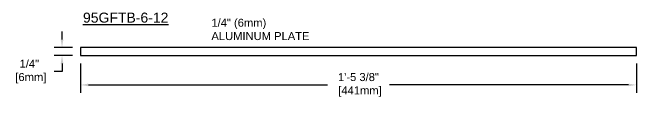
# Model space of a CAD drawing. Header units: inches. Extents: x -5.4 to 53.4, y -2.6 to 8.8.
# Drawn here: x 33.95 to 53.45, y 2 to 4.85 of the extents above; entities that cross this region are included whole.
import ezdxf

# ---------------------------------------------------------------- set-up
doc = ezdxf.new("R2010")
doc.units = ezdxf.units.IN
doc.header["$MEASUREMENT"] = 0
for name, color, linetype in [('dimensions', 3, 'Continuous'), ('METALS', 7, 'Continuous'), ('Text', 2, 'Continuous')]:
    doc.layers.add(name, color=color, linetype=linetype)
doc.styles.add('ARIAL', font='arial.ttf')
doc.dimstyles.new('Arial', dxfattribs={"dimtxt": 0.25, "dimasz": 0.25, "dimexe": 0.25, "dimexo": 0.25, "dimgap": 0.25, "dimtad": 0, "dimtih": 1, "dimtoh": 1, "dimdec": 4, "dimzin": 0, "dimdsep": 46, "dimlunit": 4, "dimtxsty": 'ARIAL', "dimcen": 0.09, "dimadec": 0, "dimazin": 0, "dimtfac": 1, "dimtdec": 4, "dimtofl": 0, "dimtmove": 0, "dimatfit": 3, "dimfxl": 0, "dimfrac": 2, "dimtolj": 1, "dimtzin": 0, "dimarcsym": 0})

# ---------------------------------------------------------------- blocks, each defined once
blk = doc.blocks.new('*D8')
at = {"layer": 'DEFPOINTS', "color": 0}
for p in [(36.071, 3.502), (53.446, 3.502), (53.446, 2.584)]:
    blk.add_point(p, dxfattribs=at)
at = {"layer": 'dimensions', "color": 0, "lineweight": -2}
for p, q in [((36.071, 3.252), (36.071, 2.334)), ((53.446, 3.252), (53.446, 2.334)), ((36.321, 2.584), (43.792, 2.584)), ((53.196, 2.584), (45.725, 2.584))]:
    blk.add_line(p, q, dxfattribs=at)
at = {"layer": 'dimensions', "color": 0}
for points in [[(36.321, 2.625), (36.321, 2.542), (36.071, 2.584)], [(53.196, 2.625), (53.196, 2.542), (53.446, 2.584)]]:
    blk.add_solid(points, dxfattribs=at)
at = {"layer": 'dimensions', "color": 0, "insert": (44.759, 2.584), "char_height": 0.25, "attachment_point": 5, "style": 'ARIAL'}
blk.add_mtext('\\A1;1\'-5 3/8"\\P [441mm]', dxfattribs=at)
blk = doc.blocks.new('*D9')
at = {"layer": 'DEFPOINTS', "color": 0}
for p in [(36.071, 3.752), (35.498, 3.502), (36.071, 3.502)]:
    blk.add_point(p, dxfattribs=at)
at = {"layer": 'dimensions', "color": 0, "lineweight": -2}
for p, q in [((35.498, 4.002), (35.498, 4.252)), ((35.821, 3.752), (35.248, 3.752)), ((35.821, 3.502), (35.248, 3.502)), ((35.498, 3.252), (35.498, 3.002)), ((35.498, 3.002), (35.248, 3.002))]:
    blk.add_line(p, q, dxfattribs=at)
at = {"layer": 'dimensions', "color": 0}
for points in [[(35.456, 4.002), (35.54, 4.002), (35.498, 3.752)], [(35.456, 3.252), (35.54, 3.252), (35.498, 3.502)]]:
    blk.add_solid(points, dxfattribs=at)
at = {"layer": 'dimensions', "color": 0, "insert": (34.476, 3.002), "char_height": 0.25, "attachment_point": 5, "style": 'ARIAL'}
blk.add_mtext('\\A1;1/4"\\P [6mm]', dxfattribs=at)

msp = doc.modelspace()

# ---------------------------------------------------------------- linework, layer by layer
at = {"layer": 'METALS'}
msp.add_lwpolyline([(36.07149, 3.75226), (36.07149, 3.50226), (53.44649, 3.50226), (53.44649, 3.75226)], close=True, dxfattribs=at)

# ---------------------------------------------------------------- texts
at = {"layer": 'Text', "insert": (36.1527, 4.84582), "char_height": 0.3125, "width": 1.875, "attachment_point": 1, "style": 'ARIAL'}
msp.add_mtext('{\\L95GFTB-6-12}', dxfattribs=at)
at = {"layer": 'Text', "insert": (40.1644, 4.31879), "char_height": 0.25, "attachment_point": 4, "style": 'ARIAL'}
msp.add_mtext('1/4" (6mm)\\PALUMINUM PLATE', dxfattribs=at)

# ---------------------------------------------------------------- dimensions: what is measured, and where the dimension line sits
at = {"layer": 'dimensions'}
dim = msp.add_linear_dim(base=(35.49793, 3.50226), p1=(36.07149, 3.75226), p2=(36.07149, 3.50226), angle=90, dimstyle='Arial', override={"dimpost": '\\X'}, dxfattribs=at)
dim.commit()
dim.dimension.update_dxf_attribs({"geometry": '*D9', "text_midpoint": (34.47567, 3.00226), "dimtype": 160})
dim = msp.add_linear_dim(base=(53.44649, 2.58371), p1=(36.07149, 3.50226), p2=(53.44649, 3.50226), dimstyle='Arial', override={"dimpost": '\\X'}, dxfattribs=at)
dim.commit()
dim.dimension.update_dxf_attribs({"geometry": '*D8', "text_midpoint": (44.75899, 2.58371), "dimtype": 160})

doc.saveas('drawing.dxf')
